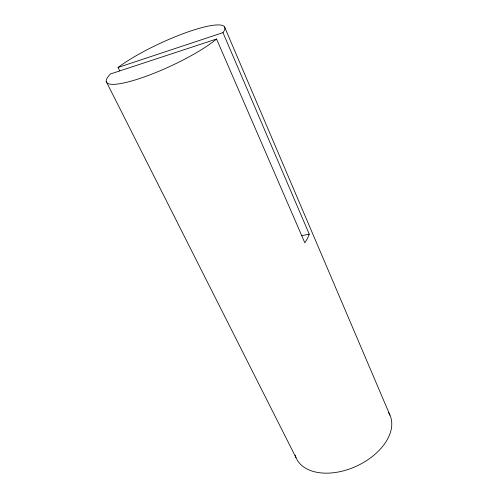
<?xml version="1.0" encoding="UTF-8"?>
<svg xmlns="http://www.w3.org/2000/svg" width="498" height="498" viewBox="0 0 498 498"><rect width="100%" height="100%" fill="white"/><g stroke="black" fill="none" stroke-linecap="round" stroke-linejoin="round"><path stroke-width="0.75" d="M119.738 70.928L118.032 67.479A65.201 12.531 -24.9 0 1 191.363 30.776A65.201 12.531 -24.9 0 1 222.967 32.631L309.258 234.166L307.552 238.355L304.813 242.787L216.555 39.031L110.45 73.972A65.201 12.531 -24.9 0 0 139.241 78.653A65.201 12.531 -24.9 0 0 216.555 39.031M118.032 67.479L222.967 32.631M301.732 235.622L309.258 234.166M296.03 457.699L106.248 81.579M224.579 26.954L389.984 415.214M388.415 412.3A51.562 32.519 -24.9 0 1 356.456 466.165A51.562 32.519 -24.9 0 1 295.146 455.203"/></g></svg>
